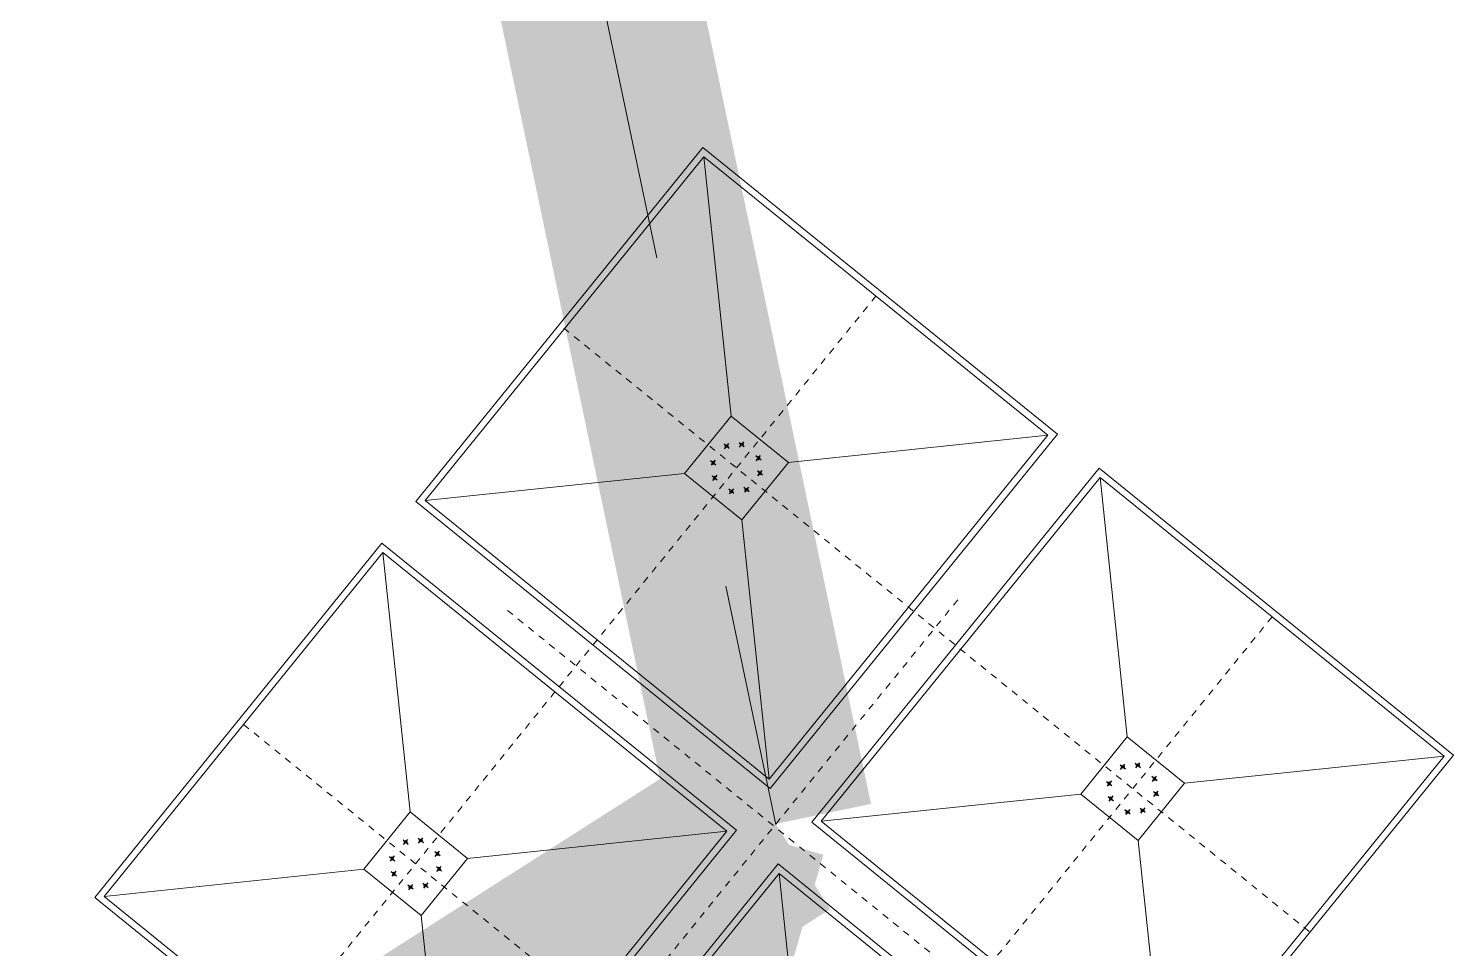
# Model space of a CAD drawing. Header units: metres. Extents: x 432095 to 435012, y 2470938 to 2473256.
# Drawn here: x 433787.46 to 433808.71, y 2471341.38 to 2471355.11 of the extents above; entities that cross this region are included whole.
import ezdxf

# ---------------------------------------------------------------- set-up
doc = ezdxf.new("R2010")
doc.units = ezdxf.units.M
doc.header["$MEASUREMENT"] = 0
for name, pattern in [('CENTER', [2, 1.25, -0.25, 0.25, -0.25]), ('CENTER2', [1.125, 0.75, -0.125, 0.125, -0.125]), ('DASHED2', [0.375, 0.25, -0.125])]:
    doc.linetypes.add(name, pattern=pattern)
doc.layers.add('cong trinh tram 110kv', color=7, linetype='Continuous', lineweight=5)
doc.layers.add('HA_Daydan5', color=1, linetype='Continuous', lineweight=0)
doc.layers.add('Mong', color=2, linetype='Continuous')

# ---------------------------------------------------------------- blocks, each defined once
blk = doc.blocks.new('bln')
at = {"color": 8, "linetype": 'CENTER'}
for p, q in [((158911, -81882), (159011, -81882)), ((158961, -81933), (158961, -81831))]:
    blk.add_line(p, q, dxfattribs=at)
at = {"linetype": 'Continuous'}
blk.add_circle((158961, -81882), 20, dxfattribs=at)
blk = doc.blocks.new('vt2 4 5')
at = {"color": 8, "linetype": 'CENTER2'}
for p, q in [((-3800, -7100), (-3800, 7100)), ((3800, -7100), (3800, 7100)), ((-7200, 3800), (7200, 3800)), ((-7184.66797, -3800), (7200, -3800))]:
    blk.add_line(p, q, dxfattribs=at)
at = {"linetype": 'Continuous'}
for p, q in [((-500, 7100), (-500, 500)), ((7100, 7100), (500, 7100)), ((500, 7100), (500, 500)), ((7100, 7100), (7100, 500)), ((-7100, 500), (-500, 500)), ((7100, 500), (500, 500)), ((-7100, -500), (-500, -500)), ((-7100, -7100), (-7100, -500)), ((-500, -7100), (-500, -500)), ((7100, -500), (500, -500)), ((500, -7100), (500, -500)), ((7100, -7100), (7100, -500)), ((-7100, -7100), (-500, -7100)), ((7100, -7100), (500, -7100))]:
    blk.add_line(p, q, dxfattribs=at)
at = {"color": 8, "linetype": 'ByBlock'}
for p, q in [((-400, 7200), (-400, 400)), ((400, 7200), (400, 400)), ((7200, 7200), (400, 7200)), ((7200, 7200), (7200, 400)), ((-7200, 400), (-400, 400)), ((7200, 400), (400, 400)), ((-7200, -7200), (-7200, -400)), ((-7200, -400), (-400, -400)), ((-400, -7200), (-400, -400)), ((400, -7200), (400, -400)), ((7200, -400), (400, -400)), ((7200, -7200), (7200, -400)), ((-7200, -7200), (-400, -7200)), ((7200, -7200), (400, -7200))]:
    blk.add_line(p, q, dxfattribs=at)
at = {"color": 1, "linetype": 'CENTER', "ltscale": 2}
for p, q in [((0, 7154.02485), (0, -4355.79634)), ((-7184.66797, 0), (5134.64763, 0))]:
    blk.add_line(p, q, dxfattribs=at)
for p, q in [((3250, 4350), (500, 7100)), ((4350, 4350), (7100, 7100)), ((-3250, 3250), (-500, 500)), ((3250, 3250), (500, 500)), ((4350, 3250), (7100, 500)), ((-4350, -3250), (-7100, -500)), ((-3250, -3250), (-500, -500)), ((3250, -3250), (500, -500)), ((4350, -3250), (7100, -500)), ((-4350, -4350), (-7100, -7100)), ((-3250, -4350), (-500, -7100)), ((3250, -4350), (500, -7100)), ((4350, -4350), (7100, -7100))]:
    blk.add_line(p, q)
at = {"linetype": 'Continuous'}
for points in [[(4350, 3250), (3250, 3250), (3250, 4350), (4350, 4350)], [(-4350, -4350), (-3250, -4350), (-3250, -3250), (-4350, -3250)], [(4350, -4350), (3250, -4350), (3250, -3250), (4350, -3250)]]:
    blk.add_lwpolyline(points, close=True, dxfattribs=at)
at = {"layer": 'Mong', "color": 8, "linetype": 'Continuous'}
for p in [(-155321, 86002), (-155481, 85842), (-163081, 78242), (-162921, 78402), (-155481, 78242), (-155321, 78402)]:
    blk.add_blockref('bln', p, dxfattribs=at)
at = {"layer": 'Mong', "color": 8, "linetype": 'Continuous', "xscale": -1}
for p in [(162921, 86002), (163081, 85842), (155321, 78402), (155481, 78242), (162921, 78402), (163081, 78242)]:
    blk.add_blockref('bln', p, dxfattribs=at)
at = {"layer": 'Mong', "color": 8, "linetype": 'Continuous', "xscale": -1, "rotation": 180}
for p in [(-155481, -78242), (-155321, -78402), (-163081, -85842), (-155481, -85842), (-162921, -86002), (-155321, -86002)]:
    blk.add_blockref('bln', p, dxfattribs=at)
at = {"layer": 'Mong', "color": 8, "linetype": 'Continuous', "rotation": 180}
for p in [(163081, -78242), (162921, -78402), (155481, -85842), (163081, -85842), (155321, -86002), (162921, -86002)]:
    blk.add_blockref('bln', p, dxfattribs=at)

msp = doc.modelspace()

# ---------------------------------------------------------------- linework, layer by layer
at = {"layer": 'HA_Daydan5', "color": 5, "linetype": 'DASHED2', "ltscale": 40}
msp.add_line((433751.612, 2471566.985, 118), (433798.606, 2471343.234), dxfattribs=at)
at = {"layer": 'HA_Daydan5', "color": 5, "linetype": 'DASHED2', "ltscale": 40, "const_width": 3}
for points in [[(433798.554, 2471343.231), (433751.612, 2471566.985), (433758.735, 2471591.538)], [(433798.606, 2471343.234), (433771.367, 2471325.846)], [(433797.872, 2471343.197), (433789.078, 2471312.796)]]:
    msp.add_lwpolyline(points, dxfattribs=at)

# ---------------------------------------------------------------- block references
at = {"layer": 'cong trinh tram 110kv', "xscale": 0.0009999999193486555, "yscale": 0.001000000163912773, "zscale": 0.0009999999999999996, "rotation": 140.9865917665228}
msp.add_blockref('vt2 4 5', (433798.579, 2471343.206), dxfattribs=at)

doc.saveas('drawing.dxf')
